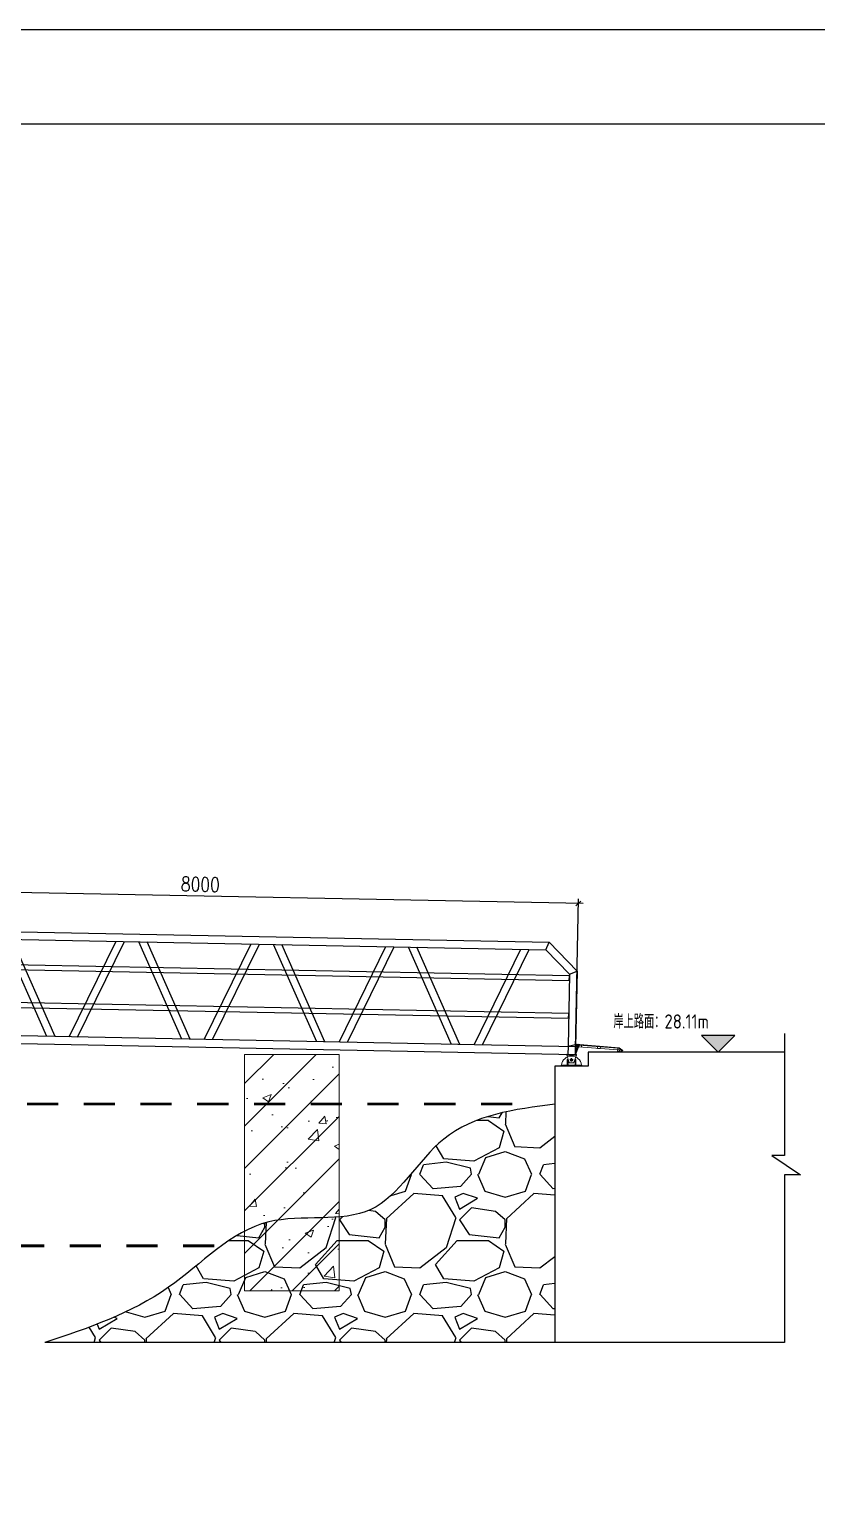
# Model space of a CAD drawing. Extents: x 8238 to 123366, y -35216 to 128109.
# Drawn here: x 90322 to 98646, y 45485 to 61005 of the extents above; entities that cross this region are included whole.
import ezdxf

# ---------------------------------------------------------------- set-up
doc = ezdxf.new("R2010")
doc.units = 0
doc.header["$LTSCALE"] = 1000
doc.header["$MEASUREMENT"] = 0
doc.linetypes.add('CENTER', pattern=[2, 1.25, -0.25, 0.25, -0.25])
doc.linetypes.add('CENTER2', pattern=[28.575, 19.05, -3.175, 3.175, -3.175])
for name, color, linetype, lineweight in [('图框', 7, 'Continuous', 13), ('结构', 52, 'Continuous', 18), ('铝斜撑', 241, 'Continuous', 9)]:
    doc.layers.add(name, color=color, linetype=linetype, lineweight=lineweight)
doc.layers.add('铝横梁', color=220, linetype='Continuous')
doc.layers.add('铝通', color=4, linetype='Continuous')
doc.styles.add('HZTXT', font='txtw.shx', dxfattribs={"width": 0.8, "bigfont": 'hztxtw.shx'})
doc.styles.get("Standard").update_dxf_attribs({"font": 'gbenor.shx', "bigfont": 'gbcbig.shx'})
doc.dimstyles.new('DIM-50', dxfattribs={"dimscale": 50, "dimtxt": 3, "dimasz": 1, "dimexe": 1, "dimexo": 1, "dimgap": 1, "dimtad": 1, "dimdec": 1, "dimdsep": 46, "dimtxsty": 'HZTXT', "dimblk": 'OBLIQUE', "dimblk1": 'ARCHTICK', "dimblk2": 'OBLIQUE', "dimcen": 0, "dimdle": 1, "dimclrd": 9, "dimclre": 9, "dimclrt": 2, "dimadec": 1, "dimazin": 0, "dimtfac": 1, "dimtdec": 1, "dimtix": 1, "dimtmove": 2, "dimatfit": 3, "dimldrblk": 'OBLIQUE', "dimfxl": 15, "dimtolj": 1, "dimtzin": 0, "dimarcsym": 1})

# ---------------------------------------------------------------- blocks, each defined once
blk = doc.blocks.new('GW-R')
at = {"color": 3, "linetype": 'CENTER2'}
for p, q in [((8398, 1960), (8368, 1960)), ((8383, 1945), (8383, 1975))]:
    blk.add_line(p, q, dxfattribs=at)
at = {"color": 1, "linetype": 'CENTER', "ltscale": 0.52}
for p, q in [((8369, 1960), (8397, 1960)), ((8383, 1974), (8383, 1946))]:
    blk.add_line(p, q, dxfattribs=at)
blk.add_lwpolyline([(8443, 2035), (8323, 2035), (8323, 2025), (8443, 2025)], close=True)
at = {"color": 0}
for points in [[(8360, 1942), (8323, 2025)], [(8406, 1942), (8443, 2025)]]:
    blk.add_lwpolyline(points, dxfattribs=at)
blk.add_lwpolyline([(8406, 1942, -0.317501), (8397, 1935), (8370, 1935, -0.317501), (8360, 1942)], format="xyb")
blk.add_circle((8383, 1960), 9)
blk.add_circle((8383, 1960), 9)
blk.add_arc((8383, 1960), 55, 144.9944, 35.0056)
blk = doc.blocks.new('A$C1CD0366B')
at = {"color": 1, "linetype": 'CENTER', "ltscale": 0.52}
for p, q in [((46, 50), (74, 50)), ((60, 36), (60, 64))]:
    blk.add_line(p, q, dxfattribs=at)
blk.add_lwpolyline([(0, 100), (0, 0), (10, 0), (10, 100)], close=True)
blk.add_lwpolyline([(10, 100), (87, 74, -0.315452), (90, 69), (90, 31, -0.315452), (87, 26), (10, 0)], format="xyb")
blk.add_circle((60, 50), 11)
blk = doc.blocks.new('*U283')
at = {"layer": '铝横梁'}
for points in [[(-163, -510), (-638, 510)], [(-75, -510), (-550, 510)], [(75, -510), (550, 510)], [(163, -510), (638, 510)]]:
    blk.add_lwpolyline(points, dxfattribs=at)
blk = doc.blocks.new('*U284')
at = {"color": 0, "linetype": 'ByBlock', "lineweight": -2, "transparency": 16777216}
for p in [(0, 0), (1427, 0), (2854, 0), (4281, 0), (5708, 0)]:
    blk.add_blockref('*U283', p, dxfattribs=at)
blk = doc.blocks.new('GW')
at = {"color": 3}
for points in [[(1209734, 2417378), (1209734, 2418178), (1209434, 2418478), (1202034, 2418478), (1201734, 2418178), (1201734, 2417378)], [(1202067, 2418398), (1202034, 2418478)], [(1209401, 2418398), (1209434, 2418478)], [(1209654, 2417378), (1209654, 2418145), (1209401, 2418398), (1202067, 2418398), (1201814, 2418145), (1201814, 2417378)], [(1201814, 2418145), (1201734, 2418178)], [(1209654, 2418145), (1209734, 2418178)]]:
    blk.add_lwpolyline(points, dxfattribs=at)
for points in [[(1201814, 2418128), (1209686, 2418128), (1209686, 2418078), (1201814, 2418078)], [(1201814, 2417728), (1209686, 2417728), (1209686, 2417678), (1201814, 2417678)]]:
    blk.add_lwpolyline(points, close=True)
blk.add_lwpolyline([(1201734, 2417378), (1209734, 2417378), (1209734, 2417298), (1201734, 2417298)], close=True, dxfattribs=at)
at = {"layer": '铝通'}
for points in [[(1201722, 2417404), (1201814, 2417378), (1201814, 2417298), (1201734, 2417298), (1201702, 2417379)], [(1209747, 2417404), (1209654, 2417378), (1209654, 2417298), (1209734, 2417298), (1209767, 2417379)]]:
    blk.add_lwpolyline(points, dxfattribs=at)
for points in [[(1201734, 2417378), (1201734, 2417322), (1201724, 2417322), (1201714, 2417378)], [(1209734, 2417378), (1209734, 2417322), (1209744, 2417322), (1209754, 2417378)]]:
    blk.add_lwpolyline(points, close=True, dxfattribs=at)
for centre in [(1201716, 2417388), (1209753, 2417388)]:
    blk.add_circle(centre, 7, dxfattribs=at)
for centre, start, end in [((1201716, 2417388), 69.0024, 213.7395), ((1209753, 2417388), 326.2605, 110.9976)]:
    blk.add_arc(centre, 17, start, end, dxfattribs=at)
for name, p in [('*U284', (1202882, 2417888)), ('GW-R', (1201301, 2415263))]:
    blk.add_blockref(name, p)
at = {"layer": '图框', "rotation": 270.000000000001}
blk.add_blockref('A$C1CD0366B', (1201724, 2417298), dxfattribs=at)
blk = doc.blocks.new('JAGZZ')
at = {"color": 1, "linetype": 'CENTER2'}
for p, q in [((524725, 12996), (524689, 12996)), ((524707, 12979), (524707, 13014))]:
    blk.add_line(p, q, dxfattribs=at)
at = {"layer": '结构', "color": 4}
for p, q in [((524597, 12929), (524597, 12941)), ((524817, 12941), (524597, 12941)), ((524817, 12929), (524597, 12929)), ((524817, 12929), (524817, 12941))]:
    blk.add_line(p, q, dxfattribs=at)
for points in [[(524670, 12941), (524670, 13001), (524662, 13001), (524662, 12941)], [(524744, 12941), (524744, 13001), (524752, 13001), (524752, 12941)]]:
    blk.add_lwpolyline(points, close=True, dxfattribs=at)
at = {"layer": '结构'}
blk.add_circle((524707, 12996), 13, dxfattribs=at)
at = {"layer": '结构', "color": 4}
blk.add_arc((524707, 12931), 106, 5.7248, 174.2752, dxfattribs=at)
blk = doc.blocks.new('*U331')
at = {"color": 5, "const_width": 30}
blk.add_lwpolyline([(166, 0), (-166, 0)], dxfattribs=at)
blk = doc.blocks.new('*U332')
at = {"color": 0, "linetype": 'ByBlock', "lineweight": -2, "transparency": 16777216}
for p in [(0, 0), (600, 0), (1200, 0), (1800, 0), (2400, 0), (3000, 0), (3600, 0), (4200, 0), (4800, 0), (5400, 0), (6000, 0), (6600, 0), (7200, 0), (7800, 0), (8400, 0), (9000, 0), (9600, 0), (10200, 0), (10800, 0), (11400, 0), (12000, 0), (12600, 0), (13200, 0)]:
    blk.add_blockref('*U331', p, dxfattribs=at)
blk = doc.blocks.new('*U333')
at = {"color": 5, "const_width": 30}
blk.add_lwpolyline([(166, 0), (-166, 0)], dxfattribs=at)
blk = doc.blocks.new('*U334')
at = {"color": 0, "linetype": 'ByBlock', "lineweight": -2, "transparency": 16777216}
for p in [(0, 0), (600, 0), (1200, 0), (1800, 0), (2400, 0), (3000, 0), (3600, 0), (4200, 0), (4800, 0), (5400, 0), (6000, 0), (6600, 0), (7200, 0), (7800, 0), (8400, 0), (9000, 0), (9600, 0), (10200, 0), (10800, 0), (11400, 0), (12000, 0), (12600, 0), (13200, 0), (13800, 0), (14400, 0), (15000, 0), (15600, 0), (16200, 0)]:
    blk.add_blockref('*U333', p, dxfattribs=at)
blk = doc.blocks.new('_Oblique')
at = {"color": 0, "linetype": 'ByBlock', "lineweight": -2}
blk.add_line((-0.5, -0.5), (0.5, 0.5), dxfattribs=at)
blk = doc.blocks.new('*D471')
at = {"color": 9, "lineweight": -2, "transparency": 16777216}
for p, q in [((96176, 51758), (88078, 51917)), ((88098, 50371), (88129, 51966)), ((96096, 50214), (96127, 51809))]:
    blk.add_line(p, q, dxfattribs=at)
at = {"layer": 'Defpoints', "color": 0, "transparency": 16777216}
for p in [(88128, 51916), (88097, 50321), (96095, 50164)]:
    blk.add_point(p, dxfattribs=at)
at = {"color": 9, "lineweight": -2, "transparency": 16777216, "xscale": 50, "yscale": 50, "zscale": 50}
for p, rotation in [((88128, 51916), 178.8760796570561), ((96126, 51759), 358.8760796570561)]:
    blk.add_blockref('_Oblique', p, dxfattribs=dict(at, rotation=rotation))
at = {"color": 2, "transparency": 16777216, "insert": (92130, 51962), "char_height": 150, "attachment_point": 5, "rotation": 358.8761, "style": 'HZTXT'}
blk.add_mtext('\\A1;8000', dxfattribs=at)
blk = doc.blocks.new('_ArchTick')
at = {"color": 0, "linetype": 'ByBlock', "const_width": 0.4}
blk.add_lwpolyline([(-0.5, -0.5), (0.5, 0.5)], dxfattribs=at)
blk = doc.blocks.new('A$C32F71815')
at = {"layer": '铝斜撑', "linetype": 'Continuous'}
for p, q in [((3, 20), (0, 20)), ((0, 20), (0, 0)), ((40, 0), (0, 0)), ((3, 20), (3, 3)), ((40, 3), (3, 3)), ((40, 0), (40, 3))]:
    blk.add_line(p, q, dxfattribs=at)
blk = doc.blocks.new('A$C42B83C84')
at = {"layer": '图框', "lineweight": 0}
h = blk.add_hatch(dxfattribs=at)
h.set_pattern_fill('ANSI31', color=256, scale=0.5, style=0)
h.set_pattern_definition([(45, (82514.4754, -36464.1272), (-1.122532015, 1.122532015), [])])
edge = h.paths.add_edge_path(flags=17)
edge.add_arc((15, 30), 6.5, 0, 360)
edge = h.paths.add_edge_path()
edge.add_arc((15, 30), 10, 0, 360)
for p, q in [((0, 25), (0, 45)), ((0, 45), (458, 45)), ((5, 25), (0, 25)), ((5, 40), (5, 25)), ((457, 40), (5, 40)), ((457, 40), (497, 15)), ((458, 45), (500, 19)), ((462, 7), (462, 23)), ((467, 7), (467, 23)), ((497, 15), (500, 19))]:
    blk.add_line(p, q, dxfattribs=at)
for points in [[(29, 20), (29, 40), (444, 40), (444, 20)], [(59, 40), (59, 20), (29, 20), (29, 40)], [(259, 40), (259, 20), (229, 20), (229, 40)]]:
    blk.add_lwpolyline(points, close=True, dxfattribs=at)
blk.add_lwpolyline([(444, 20), (444, 10, 0.414214), (454, 0), (474, 0, 0.414214), (484, 10), (484, 20)], format="xyb", dxfattribs=at)
blk.add_lwpolyline([(458, 0), (458, 7), (470, 7), (470, 0)], dxfattribs=at)
for radius in [10, 6.5]:
    blk.add_circle((15, 30), radius, dxfattribs=at)
blk.add_blockref('A$C32F71815', (444, 20), dxfattribs=at)

msp = doc.modelspace()

# ---------------------------------------------------------------- hatches: boundary and pattern name
h = msp.add_hatch(color=256)
h.dxf.hatch_style = 1
h.paths.add_polyline_path([(97604.64, 50187.78), (97427.86, 50364.55), (97781.41, 50364.55)])
h = msp.add_hatch()
h.set_pattern_fill('GRAVEL', color=256, scale=50)
h.set_pattern_definition([(228.012788, (-161551.3, -42553.48), (-10160, -11430), [170.8607, -16915.242]), (184.96974, (-161665.6, -42680.48), (15239.999994, 1270.000072), [293.2024, -29027.0244]), (132.510447, (-161957.7, -42705.88), (12700.000005, -13969.999995), [206.741, -20467.3614]), (267.27369, (-162453, -43023.38), (1270.000003, 25400), [267.002, -26433.2187]), (292.833654, (-162465.7, -43290.08), (-6350, 15240), [261.817, -25919.904]), (357.27369, (-162364.1, -43531.38), (-25400, 1270.000003), [267.002, -26433.2187]), (37.69424, (-162097.4, -43544.08), (-16509.999999, -12700.000001), [353.097, -34956.5577]), (72.255328, (-161818, -43328.18), (8890.000002, 27939.999999), [333.36, -33002.6283]), (121.429566, (-161716.4, -43010.68), (-10160.000001, 16509.999999), [267.9065, -26522.773]), (175.23636, (-161856.1, -42782.08), (13970, -1270.000002), [305.8566, -14986.9685]), (222.397438, (-162160.902, -42756.68), (-15239.9999995, -13970.0000005), [395.539, -39158.386]), (138.814075, (-161195.7, -43036.08), (-8890, 7620), [135.002, -13365.283]), (171.469234, (-161297.3, -42947.18), (16510, -2539.999997), [256.841, -25427.3195]), (225, (-161551.3, -42909.1), (-2e-13, -1270), [179.6047, -1616.4466]), (203.19859, (-161640.2, -42756.68), (6350, 2540), [96.7207, -9575.311]), (291.80141, (-161729.1, -42794.78), (-1270, 3810), [136.783, -6702.3765]), (30.96376, (-161678.3, -42921.78), (3810, 2540), [222.16, -7183.149]), (161.56505, (-161487.8, -42807.48), (2540, -1270), [160.6436, -3855.449]), (16.38954, (-162465.7, -42794.78), (12700, 3810), [225.044, -22279.4133]), (70.346176, (-162249.8, -42731.28), (-5080, -13970), [188.7995, -18691.108]), (293.19859, (-161487.8, -42553.48), (-2540, 6350), [193.44, -9478.592]), (343.61046, (-161411.6, -42731.28), (-12700, 3810), [225.044, -22279.4133]), (339.443955, (-162465.7, -43582.18), (-6350, 2540), [217.0176, -10633.867]), (294.77514, (-162262.5, -43658.38), (-6350.000008, 13969.999997), [181.836, -18001.7967]), (66.80141, (-161475.1, -43823.48), (2540, 6350), [193.44, -9478.592]), (17.354025, (-161398.9, -43645.68), (-16510, -5080.000001), [212.8914, -21076.188]), (69.443955, (-162097.4, -43823.48), (-2540, -6350), [108.509, -10742.376]), (101.30993, (-161551.3, -43823.48), (-1270, 5080), [64.7573, -6410.9975]), (165.96376, (-161564, -43759.98), (3810, -1270), [261.817, -4974.5273]), (186.009006, (-161818, -43696.48), (12700, 1270), [242.6335, -24020.6824]), (303.69007, (-161678.3, -43036.08), (-1270, 2540), [183.162, -4395.888]), (353.157227, (-161576.7, -43188.48), (21590, -2539.999999), [319.7784, -31658.0045]), (60.945396, (-161259.2, -43226.58), (-5080, -8890), [130.754, -12944.696]), (90, (-161195.7, -43112.3), (-1270, 1270), [76.2, -1193.8]), (120.256437, (-161843.4, -43658.38), (5080, -8890), [176.4335, -17466.9704]), (48.012787, (-161932.3, -43505.98), (10160, 11430), [341.7214, -16744.381]), (0, (-161703.7, -43252), (1270, 1270), [330.2, -939.8]), (325.304846, (-161373.5, -43251.98), (12700.000005, -8889.999993), [200.805, -19879.6584]), (254.054604, (-161208.4, -43366.28), (-1270, -5080), [184.9145, -9060.825]), (207.645975, (-161259.2, -43544.08), (-24130.000001, -12699.999998), [301.0725, -29806.232]), (175.426079, (-161525.9, -43683.78), (-16510, 1270), [318.5147, -31532.923])])
edge = h.paths.add_edge_path()
edge.add_spline(control_points=[(95879.01, 49637.78), (95449.97, 49581.72), (94647.57, 49476.89), (94040.75, 48282.62), (92708.49, 48589.02), (91798.85, 47554.82), (90940.75, 47267.74), (90484.95, 47115.24)], knot_values=[0, 0, 0, 0, 1232.4951549, 2305.06569416, 3392.34089239, 4656.95304614, 6089.8050604, 6089.8050604, 6089.8050604, 6089.8050604], degree=3, periodic=0)
edge.add_line((90484.95, 47115.24), (95879.01, 47115.24))
edge.add_line((95879.01, 47115.24), (95879.01, 49637.78))
at = {"layer": '结构'}
h = msp.add_hatch(dxfattribs=at)
h.set_pattern_fill('ANSI31', color=256, scale=100)
h.set_pattern_definition([(45, (-165712.7, -47260.83), (-224.5064, 224.5064), [])])
h.paths.add_polyline_path([(93597.63, 50162.84), (92597.63, 50162.84), (92597.63, 47662.84), (93597.63, 47662.84)])
h = msp.add_hatch(dxfattribs=at)
h.set_pattern_fill('AR-CONC', color=256, scale=5)
h.set_pattern_definition([(50, (-165712.7, -47260.8), (910.9233, -79.6954), [95.25, -1047.75]), (355, (-165712.7, -47260.8), (-176.217, 955.2842), [76.2, -838.203]), (100.45144, (-165636.8, -47267.5), (734.7062, 875.5888), [80.95, -890.4512]), (46.1842, (-165712.7, -47006.8), (1355.395, -210.2116), [142.875, -1571.625]), (96.63556, (-165599.8, -47024.3), (1187.0207, 1237.1306), [121.425, -1335.678]), (351.18415, (-165712.7, -47006.8), (1187.021, 1237.1306), [114.3, -1257.299]), (21, (-165585.7, -47070.3), (758.072, -511.326), [95.25, -1047.75]), (326, (-165585.7, -47070.3), (309.01, 920.9398), [76.2, -838.2]), (71.45144, (-165522.5, -47112.9), (1067.082, 409.6138), [80.95, -890.4497]), (37.5, (-165712.7, -47260.83), (15.443, 422.7752), [0, -828.04, 0, -850.9, 0, -841.375]), (7.5, (-165712.7, -47260.83), (334.0983, 500.9029), [0, -485.14, 0, -808.99, 0, -320.675]), (327.5, (-165995.9, -47260.83), (677.95298, -28.6437), [0, -317.5, 0, -990.6, 0, -1314.45]), (317.5, (-166122.9, -47260.8), (740.6459, 127.1325), [0, -412.75, 0, -657.86, 0, -933.45])])
h.paths.add_polyline_path([(93597.63, 50162.84), (92597.63, 50162.84), (92597.63, 47662.84), (93597.63, 47662.84)])

# ---------------------------------------------------------------- linework, layer by layer
for points in [[(75118.49, 61004.94), (123366.01, 61004.94), (123366.01, 29664.76), (75118.49, 29664.76)], [(75922.59, 60004.94), (122208.76, 60004.94), (122208.76, 30352.88), (75922.59, 30352.88)]]:
    msp.add_lwpolyline(points, close=True)
for points in [[(97427.86, 50364.55), (97604.64, 50187.78), (97781.41, 50364.55), (97427.86, 50364.55)], [(98306.97, 50384.92), (98306.97, 49092.2), (98172.89, 49092.2), (98475.71, 48889.27), (98306.97, 48889.29), (98306.97, 47115.24)], [(98306.97, 50187.78), (96229.01, 50187.78), (96229.01, 50037.78), (95879.01, 50037.78), (95879.01, 47115.24)], [(95879.01, 47115.24), (90484.95, 47115.24)], [(98306.97, 47115.24), (95879.01, 47115.24)]]:
    msp.add_lwpolyline(points)
msp.add_spline([(95879.01, 49637.78), (94703.42, 49267.59), (93931.44, 48522.97), (92852.23, 48390.83), (91793.18, 47699.7), (90484.95, 47115.24)], degree=3)
msp.add_lwpolyline([(92597.63, 50162.84), (92597.63, 47662.84), (93597.63, 47662.84), (93597.63, 50162.84), (92597.63, 50162.84)], dxfattribs=at)

# ---------------------------------------------------------------- block references
at = {"xscale": -1, "rotation": 358.8760677087605}
msp.add_blockref('GW', (1250182.85, -2390241.34), dxfattribs=at)
at = {"color": 0}
msp.add_blockref('JAGZZ', (-428653.05, 37108.29), dxfattribs=at)
for name, p in [('*U334', (79061.88, 49637.78)), ('*U332', (78913.12, 48137.78))]:
    msp.add_blockref(name, p)
at = {"layer": '图框', "lineweight": 0, "rotation": 355.5589868011131}
msp.add_blockref('A$C42B83C84', (96097.95, 50224.86), dxfattribs=at)

# ---------------------------------------------------------------- texts
msp.add_text('岸上路面：28.11m', height=150).set_placement((96497.13, 50436.24))

# ---------------------------------------------------------------- dimensions: what is measured, and where the dimension line sits
dim = msp.add_aligned_dim(p1=(96095.18, 50163.98), p2=(88096.71, 50320.9), distance=-1595.28, dimstyle='DIM-50')
dim.commit()
dim.dimension.update_dxf_attribs({"geometry": '*D471', "text_midpoint": (92129.69, 51962.39)})

doc.saveas('drawing.dxf')
